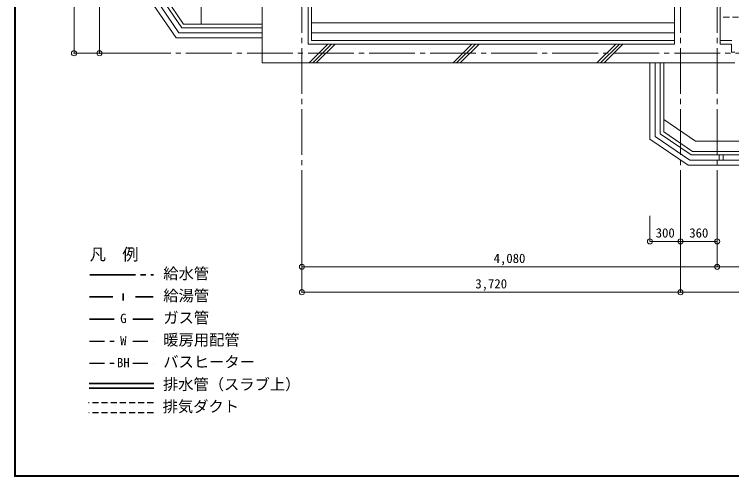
# Model space of a CAD drawing. Units: millimetres at full size, sheet at 1:50. Extents: x -9674 to 9699, y -6794 to 6791.
# Drawn here: x -9674 to -2625, y -6794 to -2248 of the extents above; entities that cross this region are included whole.
import ezdxf
from ezdxf.enums import TextEntityAlignment as Align

# ---------------------------------------------------------------- set-up
doc = ezdxf.new("R2010")
doc.units = ezdxf.units.MM
doc.header["$LTSCALE"] = 50
doc.header["$PDMODE"] = 32
doc.header["$PDSIZE"] = 50
for name, pattern in [('CHAIN2', [12, 9, -1, 1, -1]), ('DASHED1', [1.8, 1.2, -0.6]), ('DASHED3', [4, 3, -1])]:
    doc.linetypes.add(name, pattern=pattern)
for name, color, linetype, lineweight in [('0-0_図面枠', 7, 'Continuous', 9), ('1-0_芯', 134, 'CHAIN2', 9), ('1-1_躯体', 134, 'Continuous', 9), ('1-4_仕上げ', 134, 'Continuous', 9), ('1-6_ﾊﾞﾙｺﾆｰ・階段', 134, 'Continuous', 9), ('1-8_ハッチ', 134, 'Continuous', 9), ('1-B_寸法', 134, 'Continuous', 9), ('1-C_梁', 134, 'DASHED1', 9), ('2-0_芯', 3, 'Continuous', 35), ('2-2', 5, 'DASHED3', 25), ('2-9_金物', 1, 'CHAIN2', 35), ('2-A_文字', 6, 'Continuous', 35), ('2-C', 2, 'DASHED1', 25)]:
    doc.layers.add(name, color=color, linetype=linetype, lineweight=lineweight)
doc.layers.add('2-F_補助線', color=7, linetype='Continuous')
doc.styles.add('ＭＳ ゴシック', font='')
doc.styles.get('ＭＳ ゴシック').set_extended_font_data('MS Gothic')

msp = doc.modelspace()

# ---------------------------------------------------------------- linework, layer by layer
at = {"layer": '0-0_図面枠'}
for p, q in [((-9673.92, 6791.43), (-9673.92, -6793.93)), ((-9672.16, 6789.66), (-9672.16, -6792.16)), ((-9670.4, 6787.9), (-9670.4, -6790.4)), ((-9668.64, -6788.64), (-9668.64, 6786.14)), ((-9666.87, 6784.38), (-9666.87, -6786.88)), ((-9665.11, 6782.61), (-9665.11, -6785.11)), ((-9663.35, 6780.85), (-9663.35, -6783.35)), ((-9673.92, -6793.93), (9698.92, -6793.93)), ((-9672.16, -6792.16), (9697.16, -6792.16)), ((-9670.4, -6790.4), (9695.4, -6790.4)), ((9693.64, -6788.64), (-9668.64, -6788.64)), ((-9666.87, -6786.88), (9691.87, -6786.88)), ((-9665.11, -6785.11), (9690.11, -6785.11)), ((-9663.35, -6783.35), (9688.35, -6783.35))]:
    msp.add_line(p, q, dxfattribs=at)
at = {"layer": '1-0_芯'}
for p, q in [((-6847.69, 4619.65), (-6847.69, -4230.35)), ((-3127.69, 4619.65), (-3127.69, -4230.35)), ((-2767.69, 4619.65), (-2767.69, -4230.35)), ((-8587.69, -2630.35), (8317.31, -2630.35))]:
    msp.add_line(p, q, dxfattribs=at)
at = {"layer": '1-1_躯体'}
for p, q in [((-6787.69, -1720.35), (-6787.69, -2540.35)), ((-3187.69, -1720.35), (-3187.69, -2540.35)), ((-2737.69, -1720.35), (-2737.69, -2540.35)), ((-6787.69, -2540.35), (-3187.69, -2540.35)), ((-2737.69, -2540.35), (-2627.69, -2540.35)), ((-2627.69, -2620.35), (-2627.69, -2540.35)), ((-2627.69, -2620.35), (-2592.69, -2620.35)), ((-7237.69, -2725.35), (-2592.69, -2725.35))]:
    msp.add_line(p, q, dxfattribs=at)
msp.add_lwpolyline([(-6892.69, -1720.35), (-6892.69, -1685.35), (-7237.69, -1685.35), (-7237.69, -2725.35)], dxfattribs=at)
at = {"layer": '1-4_仕上げ'}
for p, q in [((-6752.69, -2330.35), (-3187.69, -2330.35)), ((-6752.69, -2430.35), (-3187.69, -2430.35))]:
    msp.add_line(p, q, dxfattribs=at)
at = {"layer": '1-6_ﾊﾞﾙｺﾆｰ・階段'}
for p, q in [((-8337.69, -2104.35), (-8082.69, -2480.35)), ((-8287.69, -2088.99), (-8056.18, -2430.35)), ((-8237.69, -2073.64), (-8029.68, -2380.35)), ((-8202.69, -2062.89), (-8011.13, -2345.35)), ((-7837.69, -2080.35), (-7837.69, -2345.35)), ((-8029.68, -2380.35), (-7237.69, -2380.35)), ((-8011.13, -2345.35), (-7237.69, -2345.35)), ((-8056.18, -2430.35), (-7237.69, -2430.35)), ((-8082.69, -2480.35), (-7237.69, -2480.35)), ((-3427.69, -3475.35), (-3427.69, -2725.35)), ((-3377.69, -3448.88), (-3377.69, -2725.35)), ((-3327.69, -3422.42), (-3327.69, -2725.35)), ((-3292.69, -3403.89), (-3292.69, -2725.35)), ((-3377.69, -3448.88), (-3037.3, -3680.35)), ((-3327.69, -3422.42), (-3021.91, -3630.35)), ((-3021.91, -3630.35), (1215.6, -3630.35)), ((-2747.69, -3680.35), (-2747.69, -3630.35)), ((-2707.69, -3680.35), (-2707.69, -3630.35)), ((-3037.3, -3680.35), (1230.96, -3680.35))]:
    msp.add_line(p, q, dxfattribs=at)
for points in [[(-3292.69, -3282.96), (-2980.36, -3495.35), (1174.14, -3495.35), (1550.14, -3240.35), (1922.31, -3240.35)], [(-3292.69, -3403.89), (-3011.14, -3595.35), (-2427.69, -3595.35)], [(-3427.69, -3475.35), (-3052.69, -3730.35), (1246.31, -3730.35)]]:
    msp.add_lwpolyline(points, dxfattribs=at)
at = {"layer": '1-8_ハッチ'}
for p, q in [((-6752.69, -1710.35), (-6752.69, -2505.35)), ((-6752.69, -2505.35), (-3187.69, -2505.35)), ((-2737.69, -2505.35), (-2622.69, -2505.35)), ((-6777.16, -2725.35), (-6592.16, -2540.35)), ((-6741.8, -2725.35), (-6556.8, -2540.35)), ((-6706.45, -2725.35), (-6521.45, -2540.35)), ((-5362.94, -2725.35), (-5177.94, -2540.35)), ((-5327.59, -2725.35), (-5142.59, -2540.35)), ((-5292.23, -2725.35), (-5107.23, -2540.35)), ((-3948.73, -2725.35), (-3763.73, -2540.35)), ((-3913.37, -2725.35), (-3728.37, -2540.35)), ((-3878.02, -2725.35), (-3693.02, -2540.35))]:
    msp.add_line(p, q, dxfattribs=at)
at = {"layer": '1-B_寸法'}
for p, q in [((-9087.69, 3869.65), (-9087.69, -2630.35)), ((-8837.69, 439.65), (-8837.69, -2630.35)), ((-9087.69, -2630.35), (-8587.69, -2630.35)), ((-6847.69, -4230.35), (-6847.69, -4980.35)), ((-3127.69, -4230.35), (-3127.69, -4980.35)), ((-2767.69, -4230.35), (-2767.69, -4730.35)), ((-3127.69, -4480.35), (-2767.69, -4480.35)), ((-6847.69, -4730.35), (-2767.69, -4730.35)), ((-2767.69, -4730.35), (1282.31, -4730.35)), ((-6847.69, -4980.35), (-3127.69, -4980.35)), ((-3127.69, -4980.35), (1822.31, -4980.35))]:
    msp.add_line(p, q, dxfattribs=at)
msp.add_lwpolyline([(-3427.69, -4230.35), (-3427.69, -4480.35), (-3127.69, -4480.35)], dxfattribs=at)
for p in [(-9087.69, -2630.35), (-8837.69, -2630.35), (-3427.69, -4480.35), (-3127.69, -4480.35), (-2767.69, -4480.35), (-6847.69, -4730.35), (-2767.69, -4730.35), (-6847.69, -4980.35), (-3127.69, -4980.35)]:
    msp.add_point(p, dxfattribs=at)
at = {"layer": '1-C_梁'}
msp.add_line((1762.31, -2276.19), (-2737.69, -2276.19), dxfattribs=at)
at = {"layer": '2-0_芯'}
for p, q in [((-8938.03, -5876.3), (-8303.88, -5876.3)), ((-8938.03, -5922.12), (-8303.88, -5922.12))]:
    msp.add_line(p, q, dxfattribs=at)
at = {"layer": '2-2', "color": 4, "linetype": 'Continuous', "lineweight": 35}
for p, q in [((-8936.39, -5244.2), (-8694.52, -5244.2)), ((-8510.6, -5244.2), (-8310.08, -5244.2))]:
    msp.add_line(p, q, dxfattribs=at)
at = {"layer": '2-2'}
for p, q in [((-8936.39, -5461.4), (-8694.52, -5461.4)), ((-8510.6, -5461.4), (-8310.08, -5461.4)), ((-8936.39, -5678.61), (-8694.52, -5678.61)), ((-8510.6, -5678.61), (-8310.08, -5678.61))]:
    msp.add_line(p, q, dxfattribs=at)
at = {"layer": '2-9_金物'}
msp.add_line((-8933.22, -4809.79), (-8307.58, -4809.79), dxfattribs=at)
at = {"layer": '2-A_文字'}
for p, q in [((-8603.97, -5061.41), (-8603.97, -4992.58)), ((-8936.39, -5026.99), (-8705.48, -5026.99)), ((-8483.97, -5026.99), (-8310.08, -5026.99))]:
    msp.add_line(p, q, dxfattribs=at)
at = {"layer": '2-C'}
for p, q in [((-8307.14, -6066.41), (-8944.46, -6066.41)), ((-8307.14, -6166.41), (-8942.19, -6166.41))]:
    msp.add_line(p, q, dxfattribs=at)

# ---------------------------------------------------------------- texts
at = {"layer": '1-B_寸法', "style": 'ＭＳ ゴシック'}
for s, p in [('300', (-3371.44, -4470.35)), ('360', (-3041.44, -4470.35)), ('4,080', (-4963.94, -4720.35)), ('3,720', (-5143.94, -4970.35))]:
    msp.add_text(s, height=91.64, dxfattribs=at).set_placement(p, align=Align.BOTTOM_LEFT)
at = {"layer": '2-2', "color": 7, "style": 'ＭＳ ゴシック'}
for s, p in [('G', (-8633.81, -5311.22)), ('W', (-8633.81, -5528.43)), ('BH', (-8665.06, -5745.63))]:
    msp.add_text(s, height=91.64, dxfattribs=at).set_placement(p, align=Align.BOTTOM_LEFT)
at = {"layer": '2-F_補助線', "style": 'ＭＳ ゴシック'}
for s, height, p in [('凡\u3000例', 117.3, (-8933.22, -4701.51)), ('給水管', 110, (-8210.36, -4884.79)), ('給湯管', 110, (-8210.36, -5101.99)), ('ガス管', 110, (-8210.36, -5319.2)), ('暖房用配管', 110, (-8210.36, -5536.4)), ('バスヒーター', 110, (-8210.36, -5753.61)), ('排水管（スラブ上）', 110, (-8213.53, -5974.21)), ('排気ダクト', 110, (-8216.69, -6191.41))]:
    msp.add_text(s, height=height, dxfattribs=at).set_placement(p, align=Align.BOTTOM_LEFT)

doc.saveas('drawing.dxf')
